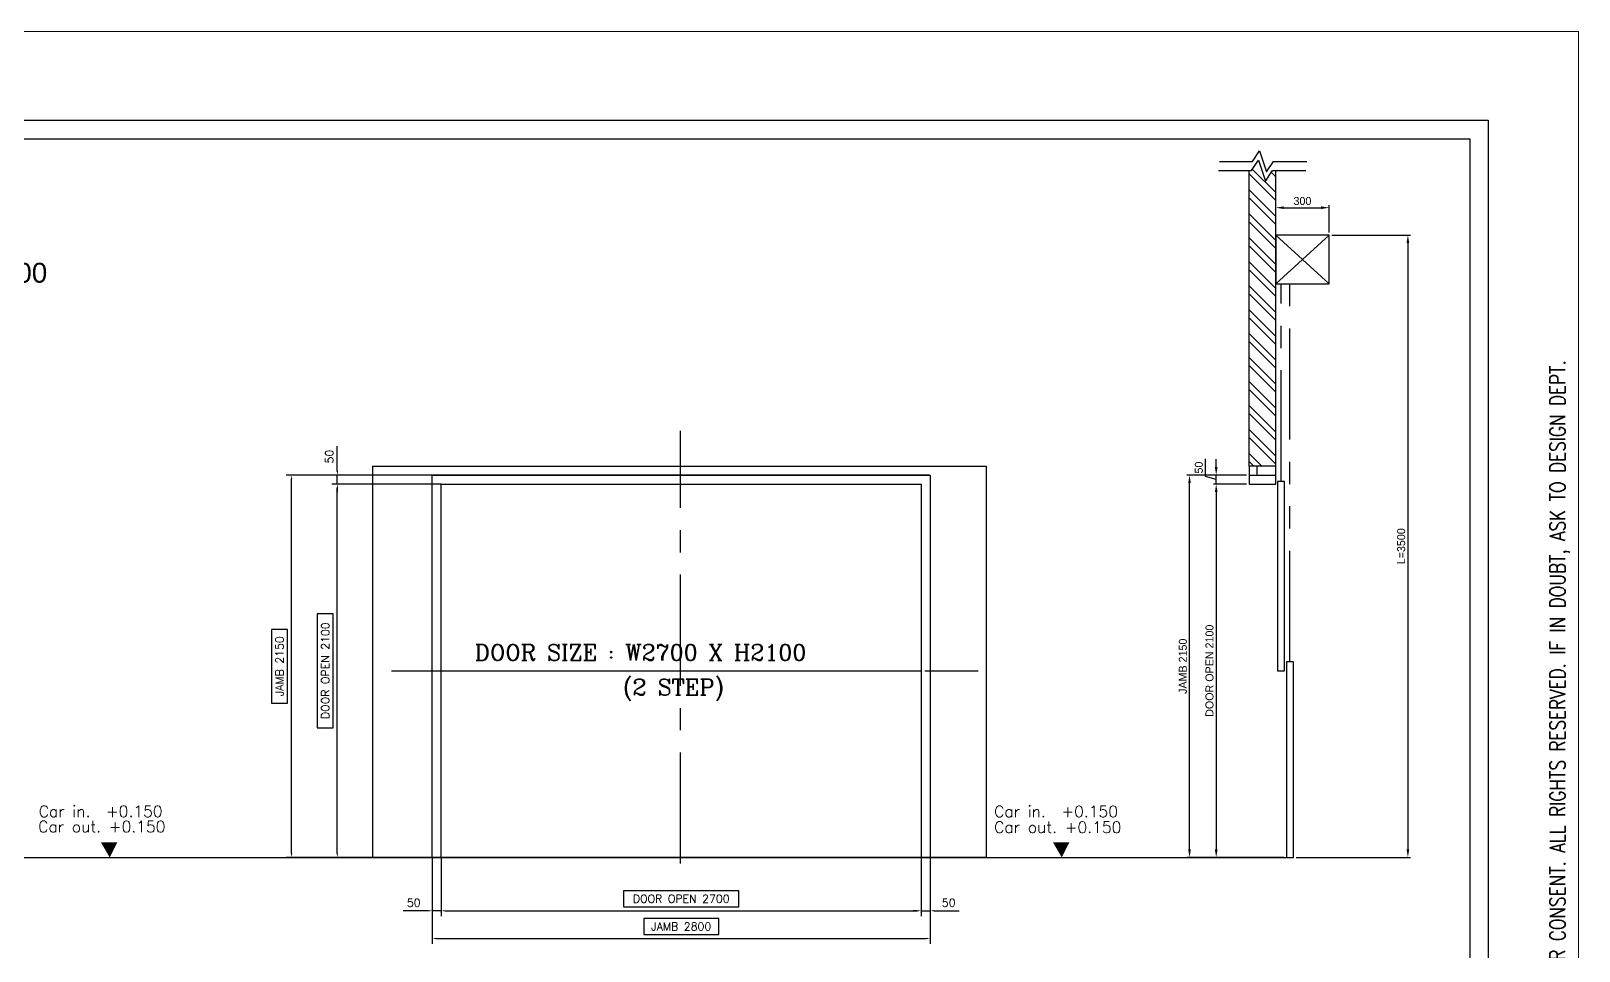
# Model space of a CAD drawing. Header units: millimetres. Extents: x -5 to 1510635, y -6 to 71285.
# Drawn here: x 1493223 to 1510635, y 9456 to 19805 of the extents above; entities that cross this region are included whole.
import ezdxf
from ezdxf.enums import TextEntityAlignment as Align

# ---------------------------------------------------------------- set-up
doc = ezdxf.new("R2010")
doc.units = ezdxf.units.MM
doc.header["$LTSCALE"] = 1000
for name, pattern in [('CENTER', [2, 1.25, -0.25, 0.25, -0.25]), ('DASHED', [3, 2, -1]), ('HIDDEN', [0.375, 0.25, -0.125]), ('PHANTOM', [2.5, 1.25, -0.25, 0.25, -0.25, 0.25, -0.25])]:
    doc.linetypes.add(name, pattern=pattern)
for name, color, linetype in [('1501', 6, 'Continuous'), ('EG', 7, 'Continuous'), ('MP-1', 1, 'CENTER'), ('MP-2', 42, 'Continuous'), ('MP-4', 4, 'HIDDEN'), ('MP-7', 7, 'Continuous'), ('MP-8', 8, 'Continuous'), ('wal', 7, 'Continuous')]:
    doc.layers.add(name, color=color, linetype=linetype)
doc.styles.add('C1', font='complex.shx', dxfattribs={"height": 150})
doc.styles.add('H', font='arial.ttf')
doc.styles.add('ROMANS', font='ROMANS.shx')
doc.styles.add('S1', font='simplex.shx', dxfattribs={"height": 90})
doc.dimstyles.new('ISO-25', dxfattribs={"dimtxt": 2.5, "dimasz": 2.5, "dimexe": 1.25, "dimexo": 0.625, "dimtad": 1, "dimtxsty": 'Standard', "dimcen": 2.5, "dimadec": 0, "dimazin": 0, "dimtfac": 1, "dimtmove": 0, "dimatfit": 3, "dimfxl": 1, "dimarcsym": 0})
doc.dimstyles.new('MPS2', dxfattribs={"dimscale": 100, "dimtxt": 3, "dimasz": 3, "dimexe": 1, "dimexo": 1, "dimgap": 1, "dimtad": 1, "dimzin": 12, "dimdsep": 46, "dimtxsty": 'Standard', "dimcen": 1, "dimclrd": 1, "dimclre": 1, "dimclrt": 7, "dimazin": 2, "dimtfac": 1, "dimtmove": 0, "dimatfit": 3, "dimfxl": 1, "dimarcsym": 0})

# ---------------------------------------------------------------- blocks, each defined once
blk = doc.blocks.new('*D76')
at = {"layer": 'DEFPOINTS', "color": 0, "linetype": 'ByBlock', "transparency": 16777216}
for p in [(1496669, 14709), (1497837, 14709, 0), (1496927, 10509, 0)]:
    blk.add_point(p, dxfattribs=at)
at = {"layer": 'MP-1', "linetype": 'ByBlock', "lineweight": -2, "transparency": 16777216}
for p, q in [((1497837, 14709), (1496609, 14709)), ((1496669, 10554), (1496669, 14664)), ((1496624, 13250), (1496444, 13250)), ((1496444, 13250), (1496444, 11968)), ((1496624, 11968), (1496624, 13250)), ((1496444, 11968), (1496624, 11968)), ((1496927, 10509), (1496609, 10509))]:
    blk.add_line(p, q, dxfattribs=at)
at = {"layer": 'MP-1', "linetype": 'ByBlock', "transparency": 16777216}
for points in [[(1496662, 14664), (1496677, 14664), (1496669, 14709)], [(1496662, 10554), (1496677, 10554), (1496669, 10509)]]:
    blk.add_solid(points, dxfattribs=at)
at = {"layer": 'MP-1', "color": 7, "linetype": 'ByBlock', "transparency": 16777216, "insert": (1496534, 12609), "char_height": 90, "attachment_point": 5, "rotation": 90, "style": 'S1'}
blk.add_mtext('DOOR OPEN 2100', dxfattribs=at)
blk = doc.blocks.new('*D77')
at = {"layer": 'DEFPOINTS', "color": 0, "linetype": 'ByBlock', "transparency": 16777216}
for p in [(1496155, 14809), (1497737, 14809, 0), (1496927, 10509, 0)]:
    blk.add_point(p, dxfattribs=at)
at = {"layer": 'MP-1', "linetype": 'ByBlock', "lineweight": -2, "transparency": 16777216}
for p, q in [((1497737, 14809), (1496095, 14809)), ((1496155, 10554), (1496155, 14764)), ((1496110, 13072), (1495930, 13072)), ((1495930, 13072), (1495930, 12245)), ((1496110, 12245), (1496110, 13072)), ((1495930, 12245), (1496110, 12245)), ((1496927, 10509), (1496095, 10509))]:
    blk.add_line(p, q, dxfattribs=at)
at = {"layer": 'MP-1', "linetype": 'ByBlock', "transparency": 16777216}
for points in [[(1496148, 14764), (1496163, 14764), (1496155, 14809)], [(1496148, 10554), (1496163, 10554), (1496155, 10509)]]:
    blk.add_solid(points, dxfattribs=at)
at = {"layer": 'MP-1', "color": 7, "linetype": 'ByBlock', "transparency": 16777216, "insert": (1496020, 12659), "char_height": 90, "attachment_point": 5, "rotation": 90, "style": 'S1'}
blk.add_mtext('JAMB 2150', dxfattribs=at)
blk = doc.blocks.new('*D78')
at = {"layer": 'DEFPOINTS', "color": 0, "linetype": 'ByBlock', "transparency": 16777216}
for p in [(1497737, 10509), (1497837, 10509), (1497737, 9909)]:
    blk.add_point(p, dxfattribs=at)
at = {"layer": 'MP-1', "linetype": 'ByBlock', "lineweight": -2, "transparency": 16777216}
for p, q in [((1497737, 10509), (1497737, 9849)), ((1497837, 10509), (1497837, 9849)), ((1497692, 9909), (1497411, 9909)), ((1497837, 9909), (1497737, 9909)), ((1497882, 9909), (1497927, 9909))]:
    blk.add_line(p, q, dxfattribs=at)
at = {"layer": 'MP-1', "linetype": 'ByBlock', "transparency": 16777216}
for points in [[(1497692, 9916), (1497692, 9901), (1497737, 9909)], [(1497882, 9916), (1497882, 9901), (1497837, 9909)]]:
    blk.add_solid(points, dxfattribs=at)
at = {"layer": 'MP-1', "color": 7, "linetype": 'ByBlock', "transparency": 16777216, "insert": (1497529, 9999), "char_height": 90, "attachment_point": 5, "style": 'S1'}
blk.add_mtext('50', dxfattribs=at)
blk = doc.blocks.new('*D79')
at = {"layer": 'DEFPOINTS', "color": 0, "linetype": 'ByBlock', "transparency": 16777216}
for p in [(1503237, 10509), (1503337, 10509), (1503337, 9909)]:
    blk.add_point(p, dxfattribs=at)
at = {"layer": 'MP-1', "linetype": 'ByBlock', "lineweight": -2, "transparency": 16777216}
for p, q in [((1503237, 10509), (1503237, 9849)), ((1503337, 10509), (1503337, 9849)), ((1503192, 9909), (1503147, 9909)), ((1503237, 9909), (1503337, 9909)), ((1503382, 9909), (1503663, 9909))]:
    blk.add_line(p, q, dxfattribs=at)
at = {"layer": 'MP-1', "linetype": 'ByBlock', "transparency": 16777216}
for points in [[(1503192, 9916), (1503192, 9901), (1503237, 9909)], [(1503382, 9916), (1503382, 9901), (1503337, 9909)]]:
    blk.add_solid(points, dxfattribs=at)
at = {"layer": 'MP-1', "color": 7, "linetype": 'ByBlock', "transparency": 16777216, "insert": (1503545, 9999), "char_height": 90, "attachment_point": 5, "style": 'S1'}
blk.add_mtext('50', dxfattribs=at)
blk = doc.blocks.new('*D80')
at = {"layer": 'DEFPOINTS', "color": 0, "linetype": 'ByBlock', "transparency": 16777216}
for p in [(1496669, 14809), (1497737, 14809, 0), (1497827, 14709)]:
    blk.add_point(p, dxfattribs=at)
at = {"layer": 'MP-1', "linetype": 'ByBlock', "lineweight": -2, "transparency": 16777216}
for p, q in [((1496669, 14854), (1496669, 15135)), ((1497737, 14809), (1496609, 14809)), ((1496669, 14709), (1496669, 14809)), ((1497827, 14709), (1496609, 14709)), ((1496669, 14664), (1496669, 14619))]:
    blk.add_line(p, q, dxfattribs=at)
at = {"layer": 'MP-1', "linetype": 'ByBlock', "transparency": 16777216}
for points in [[(1496662, 14854), (1496677, 14854), (1496669, 14809)], [(1496662, 14664), (1496677, 14664), (1496669, 14709)]]:
    blk.add_solid(points, dxfattribs=at)
at = {"layer": 'MP-1', "color": 7, "linetype": 'ByBlock', "transparency": 16777216, "insert": (1496579, 15017), "char_height": 90, "attachment_point": 5, "rotation": 90, "style": 'S1'}
blk.add_mtext('50', dxfattribs=at)
blk = doc.blocks.new('*D82')
at = {"layer": 'DEFPOINTS', "color": 0, "linetype": 'ByBlock', "transparency": 16777216}
for p in [(1497837, 10509), (1503237, 10509), (1503237, 9909)]:
    blk.add_point(p, dxfattribs=at)
at = {"layer": 'MP-1', "linetype": 'ByBlock', "lineweight": -2, "transparency": 16777216}
for p, q in [((1497837, 10509), (1497837, 9849)), ((1503237, 10509), (1503237, 9849)), ((1501186, 10134), (1499888, 10134)), ((1499888, 10134), (1499888, 9954)), ((1501186, 9954), (1501186, 10134)), ((1499888, 9954), (1501186, 9954)), ((1497882, 9909), (1503192, 9909))]:
    blk.add_line(p, q, dxfattribs=at)
at = {"layer": 'MP-1', "linetype": 'ByBlock', "transparency": 16777216}
for points in [[(1497882, 9916), (1497882, 9901), (1497837, 9909)], [(1503192, 9916), (1503192, 9901), (1503237, 9909)]]:
    blk.add_solid(points, dxfattribs=at)
at = {"layer": 'MP-1', "color": 7, "linetype": 'ByBlock', "transparency": 16777216, "insert": (1500537, 10044), "char_height": 90, "attachment_point": 5, "style": 'S1'}
blk.add_mtext('DOOR OPEN 2700', dxfattribs=at)
blk = doc.blocks.new('*D89')
at = {"layer": 'DEFPOINTS', "color": 0, "linetype": 'ByBlock', "transparency": 16777216}
for p in [(1497737, 10509), (1503337, 10509), (1503337, 9597)]:
    blk.add_point(p, dxfattribs=at)
at = {"layer": 'MP-1', "linetype": 'ByBlock', "lineweight": -2, "transparency": 16777216}
for p, q in [((1497737, 10509), (1497737, 9537)), ((1503337, 10509), (1503337, 9537)), ((1500959, 9822), (1500115, 9822)), ((1500115, 9822), (1500115, 9642)), ((1500959, 9642), (1500959, 9822)), ((1497782, 9597), (1503292, 9597)), ((1500115, 9642), (1500959, 9642))]:
    blk.add_line(p, q, dxfattribs=at)
at = {"layer": 'MP-1', "linetype": 'ByBlock', "transparency": 16777216}
for points in [[(1497782, 9605), (1497782, 9590), (1497737, 9597)], [(1503292, 9605), (1503292, 9590), (1503337, 9597)]]:
    blk.add_solid(points, dxfattribs=at)
at = {"layer": 'MP-1', "color": 7, "linetype": 'ByBlock', "transparency": 16777216, "insert": (1500537, 9732), "char_height": 90, "attachment_point": 5, "style": 'S1'}
blk.add_mtext('JAMB 2800', dxfattribs=at)
blk = doc.blocks.new('*D168')
at = {"layer": 'DEFPOINTS', "color": 0, "linetype": 'ByBlock', "transparency": 16777216}
for p in [(1506924, 14709, 0), (1506554, 10509), (1507344, 10509)]:
    blk.add_point(p, dxfattribs=at)
at = {"layer": 'MP-4', "color": 1, "linetype": 'ByBlock', "lineweight": -2, "transparency": 16777216}
for p, q in [((1506894, 14709), (1506524, 14709)), ((1506554, 14619), (1506554, 10599)), ((1507314, 10509), (1506524, 10509))]:
    blk.add_line(p, q, dxfattribs=at)
at = {"layer": 'MP-4', "color": 1, "linetype": 'ByBlock', "transparency": 16777216}
for points in [[(1506539, 14619), (1506569, 14619), (1506554, 14709)], [(1506539, 10599), (1506569, 10599), (1506554, 10509)]]:
    blk.add_solid(points, dxfattribs=at)
at = {"layer": 'MP-4', "color": 7, "linetype": 'ByBlock', "transparency": 16777216, "insert": (1506479, 12609), "char_height": 90, "attachment_point": 5, "rotation": 90}
blk.add_mtext('DOOR OPEN 2100', dxfattribs=at)
blk = doc.blocks.new('*D169')
at = {"layer": 'DEFPOINTS', "color": 0, "linetype": 'ByBlock', "transparency": 16777216}
for p in [(1506554, 14809), (1506924, 14809, 0), (1506924, 14709)]:
    blk.add_point(p, dxfattribs=at)
at = {"layer": 'MP-4', "color": 1, "linetype": 'ByBlock', "lineweight": -2, "transparency": 16777216}
for p, q in [((1506434, 14795), (1506434, 14993)), ((1506554, 14899), (1506554, 14989)), ((1506894, 14809), (1506524, 14809)), ((1506554, 14709), (1506554, 14809)), ((1506554, 14709), (1506554, 14809)), ((1506554, 14759), (1506434, 14795)), ((1506894, 14709), (1506524, 14709)), ((1506554, 14619), (1506554, 14529))]:
    blk.add_line(p, q, dxfattribs=at)
at = {"layer": 'MP-4', "color": 1, "linetype": 'ByBlock', "transparency": 16777216}
for points in [[(1506539, 14899), (1506569, 14899), (1506554, 14809)], [(1506539, 14619), (1506569, 14619), (1506554, 14709)]]:
    blk.add_solid(points, dxfattribs=at)
at = {"layer": 'MP-4', "color": 7, "linetype": 'ByBlock', "transparency": 16777216, "insert": (1506359, 14894), "char_height": 90, "attachment_point": 5, "rotation": 90}
blk.add_mtext('50', dxfattribs=at)
blk = doc.blocks.new('*D170')
at = {"layer": 'DEFPOINTS', "color": 0, "linetype": 'ByBlock', "transparency": 16777216}
for p in [(1506254, 14809), (1506554, 14809), (1506554, 10509)]:
    blk.add_point(p, dxfattribs=at)
at = {"layer": 'MP-4', "color": 1, "linetype": 'ByBlock', "lineweight": -2, "transparency": 16777216}
for p, q in [((1506524, 14809), (1506224, 14809)), ((1506254, 10599), (1506254, 14719)), ((1506524, 10509), (1506224, 10509))]:
    blk.add_line(p, q, dxfattribs=at)
at = {"layer": 'MP-4', "color": 1, "linetype": 'ByBlock', "transparency": 16777216}
for points in [[(1506239, 14719), (1506269, 14719), (1506254, 14809)], [(1506239, 10599), (1506269, 10599), (1506254, 10509)]]:
    blk.add_solid(points, dxfattribs=at)
at = {"layer": 'MP-4', "color": 7, "linetype": 'ByBlock', "transparency": 16777216, "insert": (1506179, 12659), "char_height": 90, "attachment_point": 5, "rotation": 90}
blk.add_mtext('JAMB 2150', dxfattribs=at)
blk = doc.blocks.new('*D171')
at = {"layer": 'DEFPOINTS', "color": 0, "linetype": 'ByBlock', "transparency": 16777216}
for p in [(1507824, 17817), (1507224, 17509), (1507824, 17509)]:
    blk.add_point(p, dxfattribs=at)
at = {"layer": 'MP-4', "color": 1, "linetype": 'ByBlock', "lineweight": -2, "transparency": 16777216}
for p, q in [((1507224, 17539), (1507224, 17847)), ((1507314, 17817), (1507734, 17817)), ((1507824, 17539), (1507824, 17847))]:
    blk.add_line(p, q, dxfattribs=at)
at = {"layer": 'MP-4', "color": 1, "linetype": 'ByBlock', "transparency": 16777216}
for points in [[(1507314, 17832), (1507314, 17802), (1507224, 17817)], [(1507734, 17832), (1507734, 17802), (1507824, 17817)]]:
    blk.add_solid(points, dxfattribs=at)
at = {"layer": 'MP-4', "color": 7, "linetype": 'ByBlock', "transparency": 16777216, "insert": (1507524, 17892), "char_height": 90, "attachment_point": 5}
blk.add_mtext('300', dxfattribs=at)
blk = doc.blocks.new('*D172')
at = {"layer": 'DEFPOINTS', "color": 0, "linetype": 'ByBlock', "transparency": 16777216}
for p in [(1507824, 17509), (1507424, 10509), (1508710, 10509)]:
    blk.add_point(p, dxfattribs=at)
at = {"layer": 'MP-4', "color": 1, "linetype": 'ByBlock', "lineweight": -2, "transparency": 16777216}
for p, q in [((1507854, 17509), (1508740, 17509)), ((1508710, 17419), (1508710, 10599)), ((1507454, 10509), (1508740, 10509))]:
    blk.add_line(p, q, dxfattribs=at)
at = {"layer": 'MP-4', "color": 1, "linetype": 'ByBlock', "transparency": 16777216}
for points in [[(1508695, 17419), (1508725, 17419), (1508710, 17509)], [(1508695, 10599), (1508725, 10599), (1508710, 10509)]]:
    blk.add_solid(points, dxfattribs=at)
at = {"layer": 'MP-4', "color": 7, "linetype": 'ByBlock', "transparency": 16777216, "insert": (1508635, 14009), "char_height": 90, "attachment_point": 5, "rotation": 90}
blk.add_mtext('L=3500', dxfattribs=at)

msp = doc.modelspace()

# ---------------------------------------------------------------- hatches: boundary and pattern name
h = msp.add_hatch()
h.set_pattern_fill('AR-B816', color=251, style=0)
h.set_pattern_definition([(0, (1495026, -5403.95), (0, 203.2), []), (90, (1495026, -5403.95), (-203.2, 203.2), [203.2, -203.2])])
h.paths.add_polyline_path([(1507223.704, 14908.912), (1506923.704, 14908.912), (1506923.704, 14808.912), (1507223.704, 14808.912)])
at = {"layer": 'MP-8', "linetype": 'ByBlock'}
h = msp.add_hatch(dxfattribs=at)
h.set_pattern_fill('ANSI32', color=1, scale=20, angle=90, style=0)
h.set_pattern_definition([(135, (-268098.63, -767.14), (-134.703842, -134.703842), []), (135, (-268098.63, -677.34), (-134.703842, -134.703842), [])])
h.paths.add_polyline_path([(1506923.704, 14908.912), (1507223.704, 14908.912), (1507223.704, 18233.686), (1507188.311, 18233.686), (1507109.561, 18115.561), (1507030.811, 18351.811), (1506952.061, 18233.686), (1506923.704, 18233.686)])

# ---------------------------------------------------------------- linework, layer by layer
at = {"color": 6, "linetype": 'PHANTOM'}
for p, q in [((1507283.704, 14738.922), (1507283.704, 16958.912)), ((1507383.704, 12708.922), (1507383.704, 16958.912))]:
    msp.add_line(p, q, dxfattribs=at)
at = {"color": 0}
msp.add_line((1497736.91, 14808.912), (1497736.91, 14808.912), dxfattribs=at)
at = {"color": 7, "linetype": 'Continuous'}
for p, q in [((1497836.91, 10508.912), (1497836.91, 14708.912)), ((1497836.91, 14708.912), (1503236.907, 14708.912)), ((1503236.907, 14708.912), (1503236.907, 10508.912))]:
    msp.add_line(p, q, dxfattribs=at)
at = {"color": 6, "linetype": 'PHANTOM'}
for points in [[(1507223.704, 17508.912), (1507823.704, 16958.912)], [(1507823.704, 17508.912), (1507223.704, 16958.912)]]:
    msp.add_lwpolyline(points, dxfattribs=at)
msp.add_lwpolyline([(1507223.704, 16958.912), (1507823.704, 16958.912), (1507823.704, 17508.912), (1507223.704, 17508.912)], close=True, dxfattribs=at)
at = {"color": 1, "linetype": 'CENTER'}
for points in [[(1500527.088, 10439.52), (1500527.088, 15308.912)], [(1497277.088, 12608.912), (1503876.728, 12608.912)]]:
    msp.add_lwpolyline(points, dxfattribs=at)
at = {"color": 7, "linetype": 'Continuous'}
for points in [[(1497736.91, 10508.912), (1497736.91, 14808.912), (1503336.907, 14808.912), (1503336.907, 10508.912)], [(1507243.704, 12608.922), (1507323.704, 12608.922), (1507323.704, 14738.922), (1507243.704, 14738.922)], [(1507343.704, 10508.912), (1507423.704, 10508.912), (1507423.704, 12708.922), (1507343.704, 12708.922)]]:
    msp.add_lwpolyline(points, close=True, dxfattribs=at)
msp.add_lwpolyline([(1506923.704, 14908.912), (1506923.704, 14708.912), (1507223.704, 14708.912), (1507223.704, 14908.912)], close=True)
at = {"color": 2, "linetype": 'DASHED', "ltscale": 10}
msp.add_lwpolyline([(1506923.704, 14808.912), (1507223.704, 14808.912)], dxfattribs=at)
for points in [[(1497836.91, 12608.912), (1503236.907, 12608.912)], [(1487682.536, 10508.912), (1495263.426, 10508.912), (1504875.248, 10508.912)], [(1497736.91, 10508.912), (1503336.907, 10508.912)]]:
    msp.add_lwpolyline(points)
at = {"color": 3}
for points in [[(1494109.078, 10508.912), (1494195.325, 10677.834), (1494010.43, 10677.834)], [(1504816.72, 10508.912), (1504902.967, 10677.834), (1504718.072, 10677.834)]]:
    msp.add_solid(points, dxfattribs=at)
at = {"layer": '1501'}
for p, q in [((1497067.09, 14908.912), (1503967.087, 14908.912)), ((1497067.09, 10508.912), (1497067.09, 14908.912)), ((1503967.087, 14908.912), (1503967.087, 10508.912))]:
    msp.add_line(p, q, dxfattribs=at)
at = {"layer": 'EG', "color": 6, "linetype": 'PHANTOM', "ltscale": 0.3}
for points in [[(1506581.563, 18233.686), (1506952.061, 18233.686), (1507030.811, 18351.811), (1507109.561, 18115.561), (1507188.311, 18233.686), (1507620.488, 18233.686)], [(1506590.863, 18337.193), (1506961.36, 18337.193), (1507040.11, 18455.318), (1507118.86, 18219.068), (1507197.61, 18337.193), (1507620.488, 18337.193)]]:
    msp.add_lwpolyline(points, dxfattribs=at)
at = {"layer": 'MP-2', "linetype": 'ByBlock'}
for p, q in [((1506923.704, 14908.912), (1506923.704, 18233.686)), ((1507223.704, 14908.912), (1507223.704, 18233.686))]:
    msp.add_line(p, q, dxfattribs=at)
at = {"layer": 'MP-2', "const_width": 10}
msp.add_lwpolyline([(1482630, 0), (1482630, 19800), (1510630, 19800), (1510630, 0)], close=True, dxfattribs=at)
at = {"layer": 'MP-7'}
for points in [[(1483646.667, 18800), (1509613.333, 18800), (1509613.333, 1000), (1483646.667, 1000)], [(1509405.455, 1207.879), (1483854.545, 1207.879), (1483854.545, 18592.121), (1509405.455, 18592.121)]]:
    msp.add_lwpolyline(points, close=True, dxfattribs=at)
at = {"layer": 'wal', "color": 0}
for p, q in [((1503327.087, 14808.912), (1497727.09, 14808.912)), ((1497727.09, 10508.912), (1496567.09, 10508.912)), ((1503967.087, 10508.912), (1503327.087, 10508.912))]:
    msp.add_line(p, q, dxfattribs=at)
at = {"layer": 'wal'}
msp.add_lwpolyline([(1486385.511, 10508.912), (1507343.704, 10508.912)], dxfattribs=at)

# ---------------------------------------------------------------- texts
at = {"color": 3, "style": 'C1'}
for s, height, p in [('DOOR SIZE : W2700 X H2100', 182.79914, (1498213.347, 12722.843, 0)), ('Car in.  +0.150', 127.9594, (1493310.682, 10962.956, 0)), ('Car in.  +0.150', 127.9594, (1504056.454, 10961.441, 0)), ('Car out. +0.150', 127.9594, (1493304.886, 10791.44, 0)), ('Car out. +0.150', 127.9594, (1504056.454, 10784.865, 0))]:
    msp.add_text(s, height=height, dxfattribs=at).set_placement(p)
msp.add_text('(2 STEP)', height=182.7991, dxfattribs=at).set_placement((1500451.631, 12410.579, 0), align=Align.MIDDLE)
at = {"layer": 'MP-8', "style": 'ROMANS', "width": 0.8}
msp.add_text('THIS DWG IS THE PROPERTY OF MPSYSTEM SO PROHIBITED COPYING OR USING WITHOUT PRIOR CONSENT. ALL RIGHTS RESERVED. IF IN DOUBT, ASK TO DESIGN DEPT.', height=172.8, rotation=90, dxfattribs=at).set_placement((1510480.134, 590.865))
at = {"layer": 'MP-8', "linetype": 'ByBlock', "insert": (1484850.949, 17570.419), "char_height": 223.80811, "attachment_point": 1, "style": 'H'}
msp.add_mtext_dynamic_manual_height_columns('{\\fArial|b0|i0|c238|p34;NOTE- EXISTING GROUND LEVEL %%P0\\P            BUILDING GROUND FLOOR FINISHED LEVEL +600\\P^I  CAR LIFT FLOOR LEVEL +150}', width=29952.96773, gutter_width=1598.629, heights=[0], dxfattribs=at)

# ---------------------------------------------------------------- dimensions: what is measured, and where the dimension line sits
at = {"layer": 'MP-1', "linetype": 'ByBlock'}
dim = msp.add_linear_dim(base=(1496669.242, 14808.912), p1=(1497826.91, 14708.912), p2=(1497736.91, 14808.912, 0), angle=90, dimstyle='ISO-25', override={"dimtxt": 90, "dimasz": 45, "dimexe": 60, "dimexo": 0, "dimgap": 45, "dimlfac": 0.5, "dimtxsty": 'S1', "dimsah": 1, "dimcen": 0, "dimclrd": 256, "dimclre": 256, "dimclrt": 7, "dimtix": 1}, dxfattribs=at)
dim.commit()
dim.dimension.update_dxf_attribs({"geometry": '*D80', "text_midpoint": (1496669.242, 15016.769), "dimtype": 160})
for base, p2, text, picture, middle in [((1496155.492, 14808.912, 0), (1497736.91, 14808.912, 0), 'JAMB <>', '*D77', (1496020.492, 12658.912, 0)), ((1496669.242, 14708.912), (1497836.91, 14708.912, 0), 'DOOR OPEN <>', '*D76', (1496534.242, 12608.912))]:
    dim = msp.add_linear_dim(base=base, p1=(1496926.91, 10508.912, 0), p2=p2, angle=90, text=text, dimstyle='ISO-25', override={"dimtxt": 90, "dimasz": 45, "dimexe": 60, "dimexo": 0, "dimgap": -45, "dimlfac": 0.5, "dimtxsty": 'S1', "dimsah": 1, "dimcen": 0, "dimclrd": 256, "dimclre": 256, "dimclrt": 7, "dimtix": 1}, dxfattribs=at)
    dim.commit()
    dim.dimension.update_dxf_attribs({"geometry": picture, "text_midpoint": middle})
for base, p1, p2, picture, middle in [((1497736.91, 9908.912), (1497836.91, 10508.912), (1497736.91, 10508.912), '*D78', (1497529.053, 9908.912)), ((1503336.907, 9908.912), (1503236.907, 10508.912), (1503336.907, 10508.912), '*D79', (1503544.764, 9908.912))]:
    dim = msp.add_linear_dim(base=base, p1=p1, p2=p2, dimstyle='ISO-25', override={"dimtxt": 90, "dimasz": 45, "dimexe": 60, "dimexo": 0, "dimgap": 45, "dimlfac": 0.5, "dimtxsty": 'S1', "dimsah": 1, "dimcen": 0, "dimclrd": 256, "dimclre": 256, "dimclrt": 7, "dimtix": 1}, dxfattribs=at)
    dim.commit()
    dim.dimension.update_dxf_attribs({"geometry": picture, "text_midpoint": middle, "dimtype": 160})
for base, p1, p2, text, picture, middle in [((1503336.907, 9597.097), (1497736.91, 10508.912), (1503336.907, 10508.912), 'JAMB <>', '*D89', (1500536.908, 9732.097)), ((1503236.907, 9908.912), (1497836.91, 10508.912), (1503236.907, 10508.912), 'DOOR OPEN <>', '*D82', (1500536.908, 10043.912))]:
    dim = msp.add_linear_dim(base=base, p1=p1, p2=p2, text=text, dimstyle='ISO-25', override={"dimtxt": 90, "dimasz": 45, "dimexe": 60, "dimexo": 0, "dimgap": -45, "dimlfac": 0.5, "dimtxsty": 'S1', "dimsah": 1, "dimcen": 0, "dimclrd": 256, "dimclre": 256, "dimclrt": 7, "dimtix": 1}, dxfattribs=at)
    dim.commit()
    dim.dimension.update_dxf_attribs({"geometry": picture, "text_midpoint": middle})
at = {"layer": 'MP-4', "linetype": 'ByBlock'}
dim = msp.add_linear_dim(base=(1507823.704, 17816.597), p1=(1507223.704, 17508.912), p2=(1507823.704, 17508.912), dimstyle='MPS2', override={"dimscale": 30, "dimlfac": 0.5, "dimtmove": 1}, dxfattribs=at)
dim.commit()
dim.dimension.update_dxf_attribs({"geometry": '*D171', "text_midpoint": (1507523.704, 17891.597)})
for base, p1, p2, text, picture, middle in [((1508710.322, 10508.912), (1507823.704, 17508.912), (1507423.704, 10508.912), 'L=3500', '*D172', (1508635.322, 14008.912)), ((1506253.869, 14808.912), (1506553.704, 10508.912), (1506553.704, 14808.912), 'JAMB <>', '*D170', (1506178.869, 12658.912)), ((1506553.704, 10508.912), (1506923.704, 14708.912, 0), (1507343.704, 10508.912), 'DOOR OPEN <>', '*D168', (1506478.704, 12608.912))]:
    dim = msp.add_linear_dim(base=base, p1=p1, p2=p2, angle=90, text=text, dimstyle='MPS2', override={"dimscale": 30, "dimlfac": 0.5, "dimtmove": 1}, dxfattribs=at)
    dim.commit()
    dim.dimension.update_dxf_attribs({"geometry": picture, "text_midpoint": middle})
dim = msp.add_linear_dim(base=(1506553.704, 14808.912), p1=(1506923.704, 14708.912), p2=(1506923.704, 14808.912, 0), angle=90, dimstyle='MPS2', override={"dimscale": 30, "dimlfac": 0.5, "dimtmove": 1}, dxfattribs=at)
dim.commit()
dim.dimension.update_dxf_attribs({"geometry": '*D169', "text_midpoint": (1506358.704, 14824.912)})

doc.saveas('drawing.dxf')
